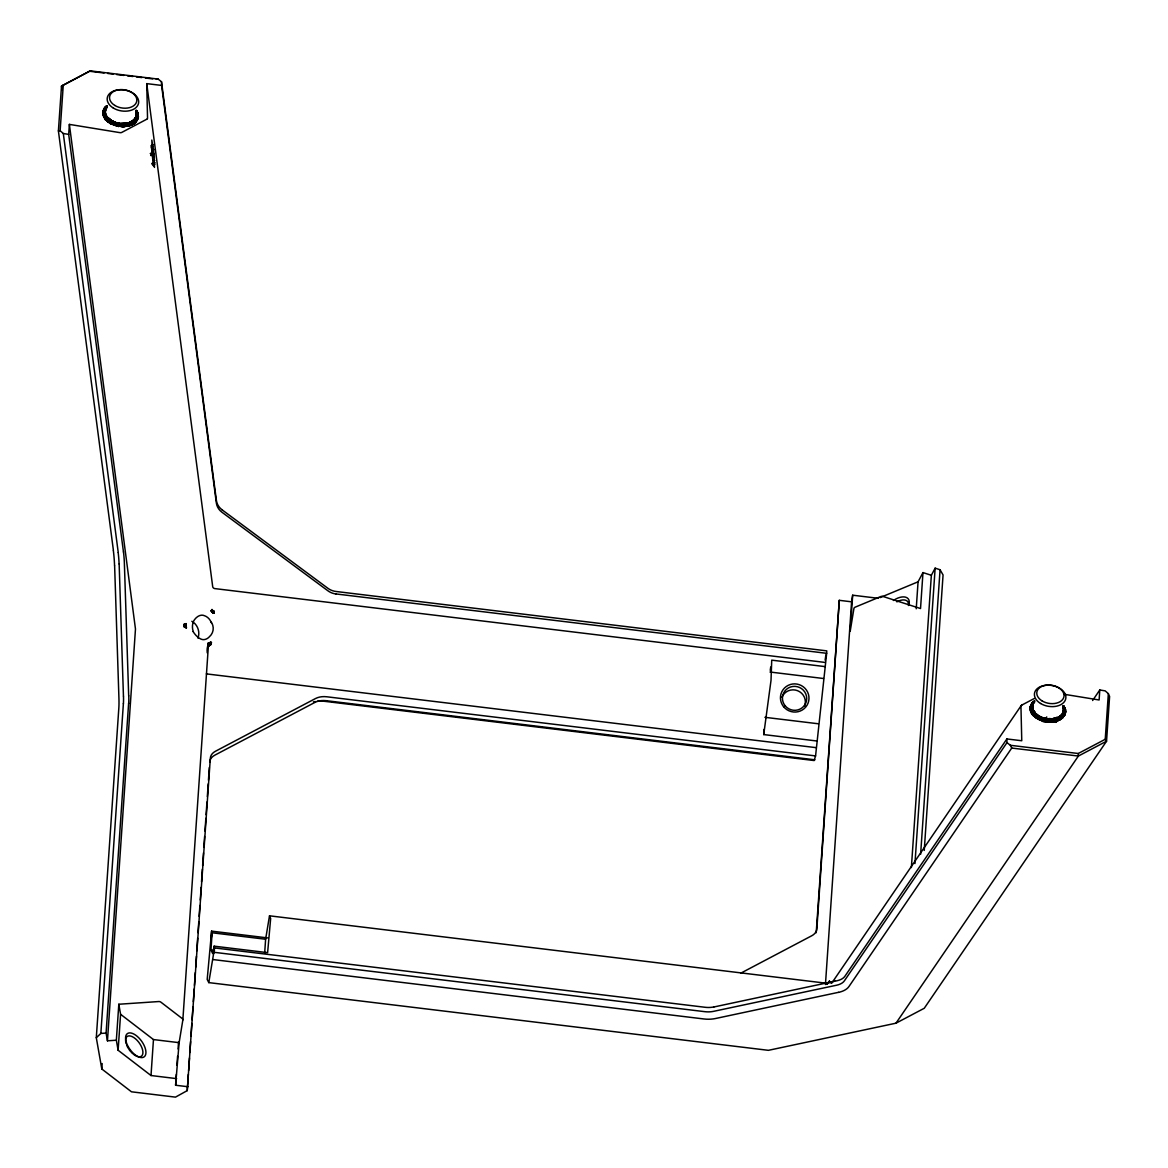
<?xml version="1.0" encoding="UTF-8"?>
<svg xmlns="http://www.w3.org/2000/svg" width="1168" height="1168" viewBox="0 0 1168 1168"><rect width="100%" height="100%" fill="white"/><g stroke="black" fill="none" stroke-linecap="round" stroke-linejoin="round"><path stroke-width="1.5" d="M185.07 627.231C183.259 623.785 185.172 628.092 186.311 627.712C183.77 627.625 182.763 624.004 185.61 623.741C185.668 622.967 186.924 628.355 185.654 627.289C181.478 625.376 189.318 628.034 184.135 626.647M1063.493 707.852C1066.72 711.473 1053.711 726.73 1064.69 715.035L1065.158 710.918L1063.552 705.822L1065.552 709.954L1063.96 709.283L1063.493 707.443L1064.851 712.874L1062.895 717.765L1056.062 721.357L1047.039 721.897L1047.389 718.919L1038.118 716.991L1031.519 711.794L1030.161 706.713L1034.016 701.413L1031.388 703.778L1030.526 709.837L1033.709 714.509L1041.506 719.444L1047.068 721.474L1051.609 721.766L1059.887 719.911L1063.201 716.656L1062.062 714.539L1056.544 718.889L1050.032 720.802L1044.134 720.787L1038.235 719.211L1039.622 716.553L1033.841 712.684L1031.432 708.523L1031.899 703.91L1034.731 700.552M106.215 107.879L106.916 106.843L103.937 110.332L103.602 116.537L107.456 121.414L113.763 124.991L122.932 126.64L122.917 123.647L129.298 123.268L134.495 121.209L138.32 117.661L138.072 113.442L136.174 110.405L137.313 115.209L136.539 119.019C131.327 125.093 140.905 119.705 136.291 117.18C135.211 110.42 138.569 111.267 137.795 117.501M103.295 114.406C103.514 118.683 109.69 124.304 112.873 123.618C113.004 122.29 114.595 120.903 114.698 122.801C111.004 129.137 100.798 113.968 105.587 108.931L104.507 111.953L104.638 117.428C105.529 124.713 109.485 114.917 109.982 120.523C105.514 125.385 101.207 109.091 106.916 106.843L103.499 111.31L103.602 116.537L105.865 114.741L105.266 112.873L102.93 114.42L103.134 111.296L107.368 106.127C100.448 110.186 104.828 114.157 107.164 106.697C102.477 108.858 106.098 109.412 104.478 116.289M106.273 107.763L106.945 106.711L104.025 111.252L103.558 115.442C106.317 121.983 115.311 126.699 122.888 126.378C127.881 127.692 140.89 119.705 129.341 123.618C126.378 125.531 119.253 120.757 119.851 126.027C113.953 126.626 107.018 118.581 105.368 114.216C101.981 118.216 102.769 109.792 105.164 108.493C109.106 102.959 99.368 115.311 104.945 111.515C103.616 127.56 141.839 131.707 135.926 111.077L136.539 116.274L132.48 121.165L133.765 123.823L125.648 125.37L118.64 124.246L111.281 120.479L109.967 122.844L105.441 116.975L105.281 110.084L105.208 114.479L106.755 118.815L110.186 122.611L115.238 125.487L116.128 122.625L113.588 121.691M128.13 123.02C129.108 125.166 127.677 127.75 126.903 124.626C130.247 121.516 142.54 119.297 136.481 110.347M112.449 124.304L121.37 126.597L121.545 123.604L129.298 123.107L133.517 121.603L136.349 117.326L135.955 111.602C139.824 115.413 136.349 118.64 136.057 111.821M207.262 652.897C205.743 640.896 215.35 640.166 208.371 646.123L182.85 1019.927M1055.346 718.466L1047.243 719.897L1038.834 718.451L1031.694 712.933L1030.161 706.713L1031.694 711.721L1037.126 716.13L1047.36 719.065L1055.346 718.466L1055.828 722.364L1057.317 721.079M1032.527 705.136L1033.096 703.778C1028.731 708.042 1038.294 713.049 1033.826 715.882C1030.541 713.663 1030.775 712.246 1033.081 710.173C1034.425 693.792 1027.358 715.59 1032.731 709.253M1063.084 705.852C1071.596 714.422 1056.952 723.97 1050.061 721.328C1049.974 716.057 1035.417 720.539 1032.337 713.925C1038.513 722.16 1057.113 724.043 1063.201 713.633C1065.128 705.706 1062.252 719.43 1058.004 719.473C1051.974 722.977 1044.265 722.364 1038.235 719.211M1054.032 717.721L1056.062 721.357L1060.602 718.919L1063.522 714.203L1063.844 709.326L1064.077 711.195L1065.683 712.057L1063.712 705.779M103.485 114.376L103.675 111.31M106.069 108.098C107.456 105.981 101.558 114.157 104.302 116.362M106.595 120.45L114.055 124.48L127.429 126.246C114.552 124.669 144.744 121.691 135.911 111.208C138.875 115.559 135.619 120.83 131.561 122.669C132.539 124.377 132.933 125.107 130.188 125.516C120.304 128.173 109.427 124.231 104.127 117.574M107.033 120.173L111.617 123.005L119.881 125.706L130.188 125.516L129.312 122.801L136.043 118.348L136.86 115.749L136.233 112.026M136.86 115.749C136.539 105.602 135.386 120.158 138.101 116.552L138.072 113.442L135.911 111.34C142.598 123.793 124.319 127.94 115.282 125.37M137.459 116.289L136.977 111.383C136.598 108.901 139.153 120.976 133.59 121.779C128.349 125.005 121.779 124.261 116.128 122.625C117.983 124.042 129.458 124.567 124.421 126.465M104.638 117.428L106.2 116.07L105.835 114.873C109.704 129.473 141.708 128.276 136.262 112.274M186.471 627.815C181.887 624.909 186.325 622.164 185.435 626.939C187.552 625.362 184.281 627.946 184.675 624.121C187.114 625.595 185.697 622.106 185.668 625.756M208.911 643.407L208.722 644.24L209.977 644.035L210.678 642.444L211.204 644.152L209.671 645.028L210.503 642.458L210.751 644.692L209.422 643.86L209.933 642.546L209.014 645.67L208.561 643.349L211.408 642.458L208.751 645.7L209.16 642.794L208.386 645.962L209.422 645.247L209.349 642.721L210.269 644.824L211.364 642.867L208.911 643.407L209.729 645.159M1055.974 721.24C1052.47 718.977 1053.463 718.889 1045.944 719.167C1039.097 718.51 1028.322 710.553 1030.614 705.735M1033.14 702.187C1034.089 700.45 1029.504 708.115 1031.651 710.567M1042.046 717.634C1040.265 720.203 1042.688 722.16 1043.214 718.685C1039.783 716.437 1033.651 714.057 1032.191 708.961C1032.892 701.486 1031.767 704.684 1032.089 710.275M1033.052 710.319L1032.162 707.896L1033.286 703.53C1027.256 709.268 1039.024 713.166 1036.396 717.167C1033.651 718.189 1035.914 715.838 1036.483 714.48M1032.381 706.45C1028.001 709.896 1033.461 708.83 1033.067 703.91M1064.413 709.662L1063.362 707.37C1071.421 717.765 1045.477 727.007 1062.062 714.539M1064.822 711.808L1063.289 706.728C1064.632 707.72 1067.07 715.196 1063.946 712.13C1063.668 712.801 1058.865 720.466 1054.281 720.773C1023.694 720.919 1065.055 726.014 1063.712 713.035C1064.121 714.991 1047.156 726.861 1045.827 719.868C1054.105 715.05 1051.2 725.24 1058.588 720.364M1063.42 706.771L1065.274 714.115L1064.763 708.859L1063.449 707.458L1064.895 707.837L1065.552 709.954M1064.676 710.743C1066.983 711.093 1063.026 718.159 1065.362 713.064M209.203 645.568L210.313 642.473L210.342 644.634M125.91 126.334L114.201 124.158L107.456 119.822L104.755 113.763L105.529 109.193L104.361 112.989L102.799 113.354L105.631 107.646M111.281 120.479L118.669 124.071L125.56 124.64L125.575 123.633L132.51 121.925L135.634 119.34L137.313 115.209L136.203 111.325L137.006 112.376M209.671 645.028L211.233 643.948L210.298 644.298L209.554 642.648L208.692 645.7L208.181 643.305L208.4 645.933L207.743 644.575L208.561 643.349L208.386 645.962L208.78 643.393L209.495 644.999M134.597 121.37L134.159 119.851L136.495 115.72M1061.376 715.283L1062.588 717.575M184.281 624.135C186.208 627.552 185.887 623.157 185.42 624.5M1063.844 709.326L1061.478 716.188M186.267 623.61C186.019 627.128 182.748 623.756 186.267 626.369M1032.497 713.852C1036.673 715.809 1042.893 720.218 1048.747 719.196C1048.733 720.437 1047.798 722.904 1050.149 722.087M121.355 125.837C125.122 125.94 133.459 125.195 133.371 120.538M1061.989 718.554C1060.369 713.546 1053.346 720.276 1051.536 721.459M136.627 115.223L136.627 114.289M211.992 609.389C211.087 611.755 213.35 609.652 213.569 612.353C212.81 613.083 212.401 607.214 211.539 611.609C214.328 615.857 214.824 609.711 212.503 610.922C214.897 609.55 211.393 614.353 213.715 611.214M105.164 111.004L105.558 115.413L107.587 119.691L104.989 114.727L105.879 108.332C104.901 111.967 101.426 109.777 105.31 107.602M317.258 701.296A26.441 17.622 9.3 0 1 325.419 701.413L814.14 760.543L815.571 755.915L826.667 653.306L826.754 650.868L336.063 591.49A15.87 14.074 1.7 0 1 327.96 588.336L222.066 509.817M1060.719 719.05L1063.771 714.466L1063.537 707.969M208.43 644.94L207.889 643.597L208.4 645.729L208.094 643.364L208.4 645.933L208.269 643.247L208.561 645.714L209.744 642.59L210.109 643.977M136.481 117.603L131.531 122.494M1042.63 720.539L1035.768 717.707C1043.082 721.839 1052.748 721.255 1059.697 716.612L1058.704 717.459L1059.77 719.795M105.135 111.135L105.193 113.135M209.306 644.181C211.904 643.072 210.97 642.166 209.481 644.546M1046.002 718.86L1044.674 718.437L1044.031 721.079L1039.578 719.853L1050.047 720.057L1057.668 717.678L1058.266 719.955M209.028 644.108C208.882 648.561 209.904 640.122 210.357 643.904M184.398 625.975C182.033 624.661 187.844 626.282 185.259 624.165C184.048 625.114 183.726 627.493 184.486 623.975M185.143 625.756C185.391 626.778 184.821 624.296 184.982 624.734C182.106 625.595 188.939 626.647 184.135 625.858M214.138 613.039C211.992 612.134 211.685 611.623 212.138 609.886C210.152 610.747 212.634 611.74 213.978 611.813C214.445 614.675 211.671 611.55 212.299 610.207C212.634 608.601 212.576 614.353 213.481 611.784M1055.901 721.109L1059.522 719.546L1063.537 715.575L1064.69 712.801L1063.449 707.458L1063.42 714.071L1060.252 718.51M104.872 113.646L105.076 111.267M136.656 115.355L136.787 114.683M113.384 550.216L58.4 130.904L61.51 86.082L90.243 70.868L158.147 79.088L161.505 81.745L216.43 500.576A15.87 14.06 2.5 0 0 222.081 509.803M123.458 551.982L68.693 134.378L63.306 133.502L60.137 130.728L63.262 85.089M68.693 134.378L69.379 124.392L119.837 132.626A2.716 1.81 9.3 0 0 120.494 132.67L120.713 132.67A2.497 1.664 9.3 0 0 121.852 132.378L146.803 119.209M815.571 755.915L326.836 696.785A15.87 10.57 9.3 0 0 315.506 698.537L215.438 751.272A15.87 10.57 9.3 0 0 210.328 758.193L187.245 1090.62L175.477 1097.132L131.473 1091.803L101.806 1068.997L96.302 1037.71L118.844 707.866A21.155 2.54 86.1 0 0 118.917 697.895L114.625 565.852M96.302 1037.71L100.857 1033.432L123.385 703.589M101.806 1068.997L102.171 1063.552M187.887 1086.722L175.594 1085.247L179.127 1042.674L182.836 1020.087A2.643 1.971 3.9 0 0 182.062 1018.423L160.907 1002.173A2.643 1.971 3.9 0 0 158.702 1001.545L118.815 1004.246L116.347 1040.206L107.456 1040.819L106.084 1033.081L128.626 703.224M107.456 1040.819L135.473 629.012L69.379 124.392M176.675 1078.633L151.008 1075.524L118.114 1050.251L120.581 1014.291L118.815 1004.246M151.008 1075.524L153.461 1039.564L120.581 1014.291M175.594 1085.247L176.339 1074.356M176.952 1065.289L177.58 1056.222M178.076 1048.966L178.558 1041.71M187.245 1090.62L188.369 1074.283M188.617 1070.647L189.479 1057.945M189.844 1052.499L190.588 1041.608M190.968 1036.162L191.829 1023.46M192.078 1019.825L192.954 1007.123M193.319 1001.677L194.195 988.975M194.443 985.339L195.304 972.637M195.684 967.192L196.428 956.3M196.793 950.854L197.669 938.152M198.034 932.706L198.779 921.815M199.144 916.369L199.889 905.477M200.268 900.032L201.13 887.33M201.509 881.884L202.371 869.182M202.619 865.546L203.495 852.844M203.86 847.399L204.604 836.507M204.984 831.061L205.845 818.359M206.094 814.724L206.955 802.022M207.335 796.576L208.196 783.874M208.444 780.239L209.32 767.537M267.72 937.919L211.612 931.13L211.043 939.393L212.123 932.779L265.618 939.247L264.669 953.059M827.557 983.704L826.535 984.011L827.455 983.806A11.3 0.803 7.1 0 0 826.068 984.055L827.586 983.383L825.937 983.135L826.535 984.011L827.586 983.383L269.516 915.814L270.655 918.501L267.618 952.65L214.124 946.168L212.707 953.555L210.955 950.037L212.123 932.779M817.22 741.038L763.726 734.57L764.076 729.401M816.213 932.75L839.296 600.323L851.589 601.812L825.44 984.522M839.296 600.323L816.855 928.852A15.87 10.57 9.3 0 1 811.731 935.772L740.716 973.207M878.336 598.308L852.669 595.198L850.216 631.158L853.91 608.572A2.643 1.971 3.9 0 1 855.18 607.156L880.745 596.556A2.643 1.971 3.9 0 1 883.052 596.483L920.53 608.543L922.983 572.583L931.349 575.284L911.376 867.576M916.223 608.791L918.063 581.81L922.983 572.583M914.953 863.575L935.145 568.159L940.065 569.75L943.058 574.948L924.238 850.421M920.618 854.29L940.065 569.75M211.612 931.13L207.189 979.441L208.78 982.609L768.413 1050.324L895.987 1023.183L924.253 1008.276L1106.549 741.213L1109.6 696.478L1108.344 693.631L1105.191 690.872L1099.789 689.981L1099.117 699.982L1064.311 694.303M895.987 1023.183L1078.371 756.046L1106.549 741.213L1105.235 739.286L1108.344 693.631M208.503 645.612L208.488 643.393L209.145 645.349M1054.076 719.035L1056.544 718.101C1050.047 721.488 1035.578 720.422 1033.709 714.509C1036.629 712.188 1030.877 709.852 1032.308 706.713M210.751 644.692L211.233 643.948L210.138 644.167M1038.498 715.926C1043.447 720.787 1052.879 720.831 1058.704 717.313M104.361 112.989L105.85 108.463M214.124 946.168L213.452 953.628L214.562 947.934L705.238 1007.298A15.856 8.731 5 0 0 713.867 1006.933M208.78 982.609L214.562 947.934M829.309 981.281L828.273 982.93L829.455 981.31M133.342 120.669C126.217 124.115 134.597 126.056 136.948 120.523C135.897 118.698 137.079 114.668 136.203 111.325L136.817 113.165L135.868 110.405L137.678 112.391M828.36 982.536L829.616 981.237L828.258 982.901M1057.361 720.787L1056.456 717.283M136.627 114.814L135.897 117.91M1062.734 717.678L1064.428 713.75L1063.814 708.421L1064.019 713.429L1061.318 717.97M136.51 112.946L136.86 114.8M118.8 123.282C120.027 128.991 140.525 125.239 135.43 118.318M1034.571 701.983L1033.68 702.902L1034.454 701.545C1030.307 701.574 1032.804 712.626 1030.03 708.801C1031.592 715.283 1038.469 718.378 1044.353 719.926M208.911 644.167C208.882 644.327 207.787 645.758 208.371 643.188M129.312 122.801L134.218 120.596M828.769 981.704L828.448 982.215M104.215 113.077L105.368 109.12L103.879 113.223L104.478 117.486L111.018 123.764L112.405 121.122L116.041 123.078L125.575 124.83L135.225 122.027M104.945 111.515L105.281 110.084M136.583 116.42L136.612 114.946M136.933 116.931L136.773 115.617M137.328 117.267L136.7 113.077M137.766 115.428L137.138 119.443L134.218 122.669M1034.673 715.269C1029.782 713.736 1032.994 698.625 1032.381 707.37M1031.271 707.618L1032.191 704.742L1032.322 710.042L1038.337 716.51M1064.077 711.195L1061.814 716.802L1058.004 719.473M137.065 115.982L137.313 115.209M770.238 670.33L770.734 666.943M825.119 660.124L825.893 654.825M104.215 112.113L104.098 115.282M208.751 643.568C207.466 646.254 208.43 643.218 207.743 644.575M118.64 126.655L119.209 123.18M212.021 609.711C211.671 609.813 212.634 612.806 212.065 609.857M265.618 939.247L269.487 915.843M763.726 734.57L771.011 680.418L771.727 660.154L825.207 666.621M851.589 601.812L852.669 595.198M1045.871 722.101L1046.718 716.889M103.894 112.23L103.748 115.398M213.905 613.025L213.919 612.105L212.007 611.842M212.153 612.222C215.175 612.251 210.722 611.492 213.919 612.105M103.529 113.311L107.266 106.624M208.678 644.926L208.211 644.882M103.164 113.354L103.353 112.318M137.766 116.435L137.225 113.354M118.289 126.086L118.537 124.786M211.788 611.959C210.824 607.039 214.664 614.996 213.102 611.375M1042.455 720.919C1050.645 722.904 1064.296 720.262 1063.829 709.589M122.932 126.64C104.288 119.866 130.933 127.589 132.553 122.085M184.486 624.135C185.405 630.866 187.917 623.683 184.602 625.201M209.437 644.838L209.933 644.838M108.259 120.8C110.376 116.318 114.449 125.867 118.64 124.246M113.194 122.961L114.479 123.487L107.587 117.413L105.558 119.574M828.36 982.916L829.149 981.383M105.441 118.333C109.193 113.851 112.201 127.137 118.377 125.648M1038.629 718.743L1031.359 713.02L1033.549 711.093M106.332 107.631L105.865 108.259M113.53 121.983L110.23 119.793L111.208 120.771M208.123 644.721L207.7 643.962L208.094 644.882M213.291 611.871C210.766 609.258 211.174 612.047 214.153 611.375M104.361 112.026L105.485 109.033M106.332 119.18L103.12 114.42C102.244 111.34 108.639 104.259 104.594 110.215M137.182 117.165L136.539 119.019M1032.746 704.64L1030.526 706.757M1063.522 712.626L1063.727 711.166M1063.625 712.903L1063.479 707.72M1064.048 712.261L1062.34 715.736M1064.69 715.035C1061.712 717.867 1065.771 709.122 1063.493 707.443M117.004 125.02L116.771 125.764M1032.366 705.925L1032.614 705.019M209.831 644.517L210.868 642.429L210.532 644.4M104.346 111.15L104.171 114.143M826.813 983.909C824.155 983.763 829.207 983.31 826.725 984.055M1035.476 714.115L1034.804 712.86M828.477 982.872L829.338 982.186L828.608 981.923M1040.016 719.211C1042.601 714.509 1031.432 715.035 1031.548 709.502M1031.694 711.721L1030.351 706.742C1032.775 700.712 1033.067 703.311 1032.162 707.896M137.313 116.201L136.203 118.625M1033.519 713.108L1034.133 711.984L1031.855 707.297M106.259 115.924L107.398 117.983M115.807 123.939L125.721 125.721L132.305 124.115L135.371 122.144L138.466 116.625L133.765 122.085M825.98 983.879L827.557 983.339M1034.089 702.406L1033.578 702.946M828.389 982.697L829.382 981.689L828.696 982.492M1032.673 704.903L1033.023 704.027M1063.683 715.692L1063.8 713.181M1064.296 708.742L1065.099 714.057L1063.201 716.656M212.357 610.572L212.24 611.39M1032.819 702.041L1030.716 706.757L1031.067 709.721M184.398 625.143C187.406 624.69 182.938 625.347 186.121 623.683M1063.479 712.057L1062.092 715.123L1056.69 719.59M104.624 111.004L105.003 109.996M1047.2 720.262L1041.695 718.919L1038.264 716.67M136.262 116.625L134.262 120.742M137.211 118.318L135.561 120.859L134.831 119.384M1031.884 704.815L1031.315 710.728L1033.111 713.473M1031.329 705.764L1033.154 703.078M1032.103 705.516L1032.6 704.552M136.043 118.348L136.291 117.18M1031.665 705.706L1032.848 703.092L1031.373 704.83L1031.11 707.662M1063.464 712.334L1062.092 715.123M1064.355 714.874L1064.019 713.429M1063.771 714.466L1064.398 711.531L1063.289 707.268M136.408 117.457L136.729 116.683L134.13 120.129M105.806 108.595L104.755 113.763M103.85 111.281L107.047 106.755M1032.468 704.625L1033.3 703.048L1032.687 703.881M212.094 610.47C212.167 611.725 214.226 611.886 212.956 610.645M105.12 109.909L105.675 108.828M102.945 111.267L103.981 109.354M104.857 112.581L105.295 114.347L105.266 112.873M1033.184 703.618L1032.162 706.961L1033.476 711.37M827.353 983.295C825.528 982.901 827.397 983.967 826.637 983.222M931.349 575.284L935.145 568.159M1038.118 716.991L1036.965 718.481L1038.337 719.108M213.496 611.2L213.014 611.506M104.653 109.369L106.799 106.828M135.415 118.45L135.897 117.486M138.058 118.669L135.561 120.859M1032.541 703.91C1027.709 707.647 1034.614 715.75 1039.564 716.845M1033.008 703.092L1031.709 706.523L1032.789 710.859M1063.537 715.575L1064.048 709.385M1064.53 714.962C1060.705 719.517 1054.529 722.174 1048.587 721.605M827.586 983.529L826.462 983.193M1063.143 715.21L1063.128 712.918L1060.573 716.407L1056.602 719.225L1047.083 721.313M105.062 113.398L105.018 112.332M103.762 110.332L104.332 109.398M210.605 643.656L211.393 642.663M136.568 117.734L134.174 120.435M136.919 118.099L135.722 119.486M137.138 119.443L138.32 117.661C134.802 124.596 125.589 126.655 118.508 124.961M212.664 610.703L213.175 610.952M137.371 118.406L135.43 120.727M827.265 984.069L825.615 983.982M105.12 109.252L105.733 108.332M831.601 983.339L1021.153 705.647M1021.796 705.092A2.613 1.752 9.3 0 0 1021.007 705.91A2.716 1.81 9.3 0 0 1020.949 706.348L1021.766 740.746L1006.889 738.95L844.814 976.39A15.87 8.789 5 0 1 836.93 980.77L713.911 1006.977M1006.889 738.95L1006.977 742.629L844.435 980.77A15.87 8.833 5.5 0 1 836.595 985.223L713.517 1011.357A15.87 8.789 5.1 0 1 704.859 1011.678L214.167 952.314M1006.977 742.629L1010.349 745.286L1011.736 748.06L848.99 986.478A21.155 11.753 5.4 0 1 838.536 992.377M1092.62 700.508L1099.789 689.981M112.537 124.188L111.106 123.662M826.9 984.113L827.47 983.514L826.112 983.529M1036.746 716.743L1034.921 714.991M114.128 124.319L109.412 121.457L106.127 116.201M103.631 109.281L106.945 106.04L104.828 107.441C107.894 105.091 104.726 106.419 106.522 106.857M1031.899 703.91L1032.527 703.048M1062.048 714.685L1062.676 714.334M1063.391 715.458L1060.15 718.349L1054.164 720.247M1064.004 715.882L1062.442 717.473M212.167 610.776L211.262 610.952L212.591 611.828M826.491 983.704L827.163 983.339L826.258 983.295M106.887 120.275L105.135 117.18L108.624 120.377L105.368 114.216M137.474 119.589L135.079 121.91M208.868 643.67L211.35 643.057L209.014 643.612M109.296 121.589L105.704 116.742L104.974 113.53M211.014 643.437L209.116 643.802M135.415 118.596L133.342 120.815M1034.162 701.472L1032.702 703.078M106.799 105.981L104.156 108.332L107.091 106.084M185.756 627.42L185.727 625.887M1032.205 702.946L1033.87 701.34M1062.048 714.831L1055.376 719.59M1061.391 715.867L1062.135 715.283M1062.252 715.59L1058.836 718.276M212.211 610.616L211.218 610.806L212.05 610.178M1060.573 716.261L1061.362 715.429M1033.884 702.289L1034.585 701.559L1033.738 702.304M106.186 117.793L106.887 118.698M1032.804 712.305L1031.475 710.655L1033.315 715.809M209.101 644.605L207.787 643.772L208.138 644.634M211.233 642.444L210.386 644.079M212.196 609.959L211.685 610.382M1061.201 717.824L1059.42 719.415M151.241 146.219L152.395 154.161L154.074 154.001L152.541 155.373L154.088 154.234L151.825 140.043L152.599 158.279L154.468 167.418L154.088 154.234M107.996 121.034L106.624 118.946M133.371 121.122L134.145 120.275M1061.551 716.349L1059.683 717.05L1060.062 718.189M1060.894 717.371L1063.902 714.582L1063.639 708.217M105.47 107.631L106.376 106.843M105.149 107.558L106.069 106.784M826.71 983.748L827.397 983.777M134.627 123.005L136.13 121.311M1058.967 718.612L1059.902 717.867M136.291 121.414L129.736 124.83L122.815 124.991M61.992 89.688L61.51 86.082L90.243 70.868M185.07 627.07L184.194 626.793M130.714 123.866L135.692 120.99M213.89 612.266C212.226 612.791 215.175 612.514 212.999 611.098M184.5 625.829C187.566 626.807 184.865 627.362 184.675 627.055M1033.446 713.181L1035.315 712.1M211.642 610.163L211.35 611.214L212.24 611.098M106.23 106.828L107.222 106.113M104.478 113.968L105.558 115.413M132.48 121.764L133.356 120.976M132.612 122.26L133.459 121.443M1059.683 716.743L1060.573 716.115M1060.675 716.889L1056.529 718.714M185.23 625.493L184.982 624.734M105.908 106.741L106.945 106.04M185.245 624.384L185.77 623.683M1059.215 719.108L1052.981 721.328M135.517 122.246L129.663 124.655M1036.79 713.969L1033.549 715.619L1032.76 713.794L1033.461 715.677M133.517 121.603L134.408 121.063M134.816 121.662L132.933 122.903M1032.176 713.984L1041.433 719.605M185.683 626.063L186.354 626.705L184.602 626.734M185.741 625.464L184.719 624.953M152.92 144.613L151.139 145.664L152.95 144.744M132.466 121.603L126.889 124.436M1059.712 717.21L1056.514 718.554M1060.851 719.167L1056.967 720.262M183.96 625.873L184.646 626.895M151.431 147.343L153.198 146.482M133.634 123.72L134.773 123.107M1021.766 705.107L1034.249 698.537M1010.349 745.286L1078.254 753.506L1105.235 739.286M134.086 122.538L131.896 123.516M131.488 121.866L128.1 123.633M130.495 123.18L131.561 122.669M1058.792 718.116L1054.062 719.181M1059.04 718.787L1054.339 720.948M132.539 124.363L133.765 123.823M880 597.622L918.063 581.81M129.429 123.969L131.736 123.18M128.524 125.37L131.152 124.655M1057.653 717.809L1055.317 718.743M1057.799 718.962L1052.777 720.087M1058.091 719.649L1044.309 720.101M130.539 123.355L126.859 124.085M151.738 149.212L153.49 148.745M827.455 983.617L826.36 983.952M1055.828 720.963L1051.638 721.912M132.67 124.465L129.998 125.268M132.086 123.823L126.932 124.801M151.928 150.555L153.65 150.03L151.913 150.409M128.115 123.166L129.327 122.669M128.115 123.808L129.327 123.443M128.232 124.509L129.473 124.144M1056.573 719.05L1054.076 719.532M1056.879 720.101L1050.076 721.503L1041.068 720.32M1054.135 720.057L1048.616 720.568M104.302 117.53L104.259 115.209M1031.14 710.786L1030.161 709.867L1030.599 710.903M184.033 626.486L185.668 626.398L184.894 626.063M128.1 123.312L120.1 123.939M128.13 123.983L122.815 124.626M185.245 623.946L185.946 623.61M838.493 992.333L715.458 1018.525A21.155 11.738 5.1 0 1 703.91 1018.963L213.218 959.585M154.074 154.001L152.395 154.161M150.438 153.621L152.22 153.344L150.409 153.431M1034.673 716.86L1045.623 720.933L1052.85 720.627M126.859 123.443L118.771 123.414M126.845 123.91L120.027 124.45M1054.062 719.357L1048.747 719.196M1054.091 719.707L1050.047 719.882M1054.237 720.598L1050.032 720.977M156.264 79.322L158.147 79.088M128.845 125.925L121.355 126.173M185.624 624.354L185.42 623.8M1051.609 721.766L1048.601 722.028M127.239 125.823L131.254 124.786M58.4 130.904L60.137 130.728M1050.032 720.612L1044.177 720.627L1038.44 718.992M125.545 124.115L117.296 123.779M1052.762 719.561L1040.411 718.408M1051.492 721.123L1052.908 720.992M1052.762 719.386L1045.973 719.006M1052.777 719.911L1045.856 719.678L1033.987 714.261L1035.841 715.823M128.334 124.874L121.428 124.582L114.8 122.333L118.756 123.574M128.159 124.158L121.501 123.896M100.857 1033.432L106.084 1033.081M152.672 156.585L154.307 156.673M184.5 626.121L185.654 627.289M1048.689 719.663L1037.637 717.765L1030.818 711.984M1051.448 719.342L1048.718 719.342M124.202 124.772L121.399 124.947M1051.448 720.758L1041.564 719.269M1064.763 708.859L1063.23 705.852M125.575 124.83L126.903 124.626M150.657 155.461L152.409 155.432L150.643 155.271M136.641 111.398L137.897 113.457M125.867 126.202L119.924 125.356M122.888 123.793L115.953 123.414L111.252 120.625M1050.047 720.057L1047.243 719.897M121.37 126.465L124.465 126.597L115.457 124.947M1048.587 720.933L1050.047 721.152M125.691 125.545L115.953 123.414M185.216 624.632L186.165 625.114L184.909 624.982M121.414 124.757L117.18 124.304M1047.141 720.802L1048.587 721.109M1065.508 710.991L1064.939 708.888M185.157 624.88L186.194 624.938L185.449 624.019M211.408 642.458L210.62 643.845M89.717 71.277L104.113 73.015M107.704 73.453L113.106 74.11M116.698 74.548L123.896 75.409M127.487 75.847L132.889 76.504M136.481 76.927L141.883 77.584M145.474 78.022L152.672 78.898M147.08 119.019A2.584 1.723 9.3 0 0 147.533 118.245L146.73 83.629L161.593 85.425L216.357 503.028A15.87 14.074 1.6 0 0 221.993 512.27L327.887 590.774A15.856 14.089 1.4 0 0 335.975 593.972M335.99 593.943L826.667 653.306M825.338 662.46L214.97 588.614A2.643 2.365 1.4 0 1 214.124 588.395A2.643 2.365 0.4 0 1 212.707 586.745L146.73 83.629M769.989 672.023L823.484 678.506M764.909 717.313L818.388 723.78M1011.736 748.06L1078.371 756.046L1078.254 753.506M206.342 673.878L816.14 747.651M814.928 759.813L326.208 700.683A15.87 10.57 9.3 0 0 314.864 702.435L214.81 755.17A15.87 10.57 9.3 0 0 209.685 762.091M210.955 950.037L214.518 950.475M153.461 1039.564L179.127 1042.674M184.851 626.296L186.267 626.939L184.69 626.077M826.083 983.339L827.543 983.31M118.698 123.896L120.07 124.1M118.61 124.421L120.012 124.626M1045.667 720.758L1047.127 720.977M1047.054 721.62L1041.287 719.911M1044.645 718.568L1040.659 717.736M1045.944 719.167L1034.337 713.852M1045.915 719.327L1043.258 718.524M1045.827 719.868L1041.812 718.583M1064.442 708.786L1063.172 706.669M117.253 123.954L112.186 121.881M118.479 125.137L108.507 120.523L115.647 124.465M185.435 626.939L186.179 627.508M1064.982 710.874L1065.333 711.998M1041.754 718.758L1043.082 719.196M114.771 122.479L116.099 122.771M115.997 123.239L109.135 119.472L112.113 122.041M113.836 124.874L115.34 125.239M1043.214 718.685L1039.52 716.991M118.435 125.312L114.42 123.662M154.702 162.498L153.11 161.899L154.702 162.629M116.902 125.341L114.201 124.158M113.267 122.786L115.866 123.764L107.587 117.413M1042.002 717.926L1039.593 716.699M1041.214 720.057L1033.665 715.955L1036.016 717.517M1038.834 718.451L1035.082 716.597M115.749 124.115L117.092 124.669M151.928 163.33L153.563 164.016M185.099 626.398L186.486 627.566L185.624 626.982M114.055 124.48L115.398 125.093M1040.615 717.897L1038.381 716.364M1037.739 717.619L1034.395 715.517M1039.184 717.809L1040.338 718.568M1038.921 718.291L1040.192 718.904M1036.045 715.517L1037.126 716.13M213.437 611.302L214.27 611.623L212.372 611.755M185.624 624.106L186.252 624.573L185.449 624.252M1035.476 716.232L1039.111 717.97L1037.038 716.291M1036.396 717.167L1034.118 715.721M112.8 123.779L108.624 120.377M1038.44 716.203L1035.52 713.969M1038.191 716.831L1033.154 711.925M113.121 123.136L109.004 119.778L105.865 114.741M212.109 611.682L211.539 610.265M110.084 122.728L111.208 123.545M109.821 120.844L107.12 118.421L105.485 113.938L106.04 116.347M108.376 118.245L110.201 119.924M107.923 119.267L110.624 122.027M107.587 121.341L108.668 122.173M110.055 120.377L111.048 121.238M185.405 624.632L186.062 625.522M1036.22 715.21L1034.541 713.575M108.259 118.669L109.004 119.778M109.223 119.18L110.157 120.07M1034.001 712.407L1034.746 713.137M109.734 121.005L107.31 118.129M108.726 120.231L109.631 121.151M1033.257 714.801L1034.264 715.619M107.514 117.691L108.186 118.829M1033.403 713.225L1032.016 711.56L1034.118 714.13M1031.432 707.545L1033.928 712.553M1063.391 705.837L1064.895 707.837L1064.194 706.815M1064.077 710.246L1063.581 708.1M1033.753 712.83L1034.439 713.721M1034.235 713.998L1032.205 710.159M1032.979 713.575L1033.709 714.509M1033.096 714.889L1030.424 710.918L1031.694 712.933M106.901 116.552L107.456 117.837M106.04 117.91L106.755 118.815M1030.789 710.874L1032.03 712.801M1063.873 706.83L1065.114 708.888M211.028 622.179L211.554 622.953M1033.519 711.224L1034.06 712.261M1032.658 713.765L1031.344 711.867M136.422 112.77L135.999 111.719M1064.033 706.83L1064.544 707.852M1032.687 710.991L1033.257 711.779M135.838 111.164L138.116 115.53M105.719 115.15L106.711 117.107M104.799 116.114L105.295 117.077M1064.033 708.596L1063.552 707.545L1065.012 712.947M105.938 116.479L106.419 117.53M105.281 118.406L104.507 112.902M105.908 118.026L105.091 115.909M1034.717 714.831L1033.899 712.845L1034.585 714.904M105.47 115.544L105.835 116.61M1030.935 708.713L1031.227 709.662M1031.855 708.246L1032.089 709.093M1063.741 708.786L1063.931 710.932M1032.497 708.304L1032.702 709.385M137.722 113.442L137.985 114.479M105.105 114.595L105.354 115.676M104.726 114.946L104.945 116.012M1030.585 707.764L1030.76 708.757M105.237 113.004L105.427 114.084M116.347 1040.206L118.114 1050.251M63.306 133.502L118.216 552.333M1064.282 709.575L1064.53 710.655M137.488 114.362L137.605 115.369M128.684 695.763L124.392 563.706A15.87 1.942 86.2 0 0 123.472 551.909M119.151 564.056L123.443 696.113M161.505 81.745L161.593 85.425M193.319 621.595A11.344 7.855 -68.2 0 1 204.502 615.726A12.235 9.957 81.6 0 1 211.145 622.121M118.172 552.625A15.87 1.825 86 0 1 119.092 563.91M113.34 550.464A21.155 2.482 86 0 1 114.566 565.735M128.772 695.909A15.856 1.986 86 0 1 128.67 703.472M123.487 696.172A15.87 1.942 86.1 0 1 123.399 703.691M193.231 631.567A12.235 9.957 81.6 0 1 193.392 621.653M193.129 631.581A11.3 5.636 54.2 0 0 203.787 639.655A12.103 9.84 81.3 0 0 209.408 636.735A11.33 11.125 21.5 0 0 211.729 622.851M191.829 621.288A12.162 10.045 71.8 0 1 197.947 638.137M126.173 1043.754A12.162 6.059 54.1 0 1 132.305 1036.688A12.162 6.059 54.1 0 1 142.89 1051.74A12.162 6.059 54.1 0 1 133.692 1054.456M132.948 1053.857A12.162 6.059 54.1 0 1 131.473 1052.47M130.772 1051.711A12.162 6.059 54.1 0 1 128.845 1049.185M128.261 1048.295A12.162 6.059 54.1 0 1 126.845 1045.564M781.918 697.325A12.162 11.957 21.3 0 1 797.627 690.711A12.162 11.957 21.3 0 1 804.533 706.304M313.374 701.895A26.441 17.622 9.3 0 1 315.287 701.545M834.317 980.93A11.33 6.278 -38 0 1 834.828 980.405M830.214 982.974A12.103 1.037 -24.5 0 1 834.244 980.916M893.418 600.469A14.323 7.957 -38 0 1 905.769 597.213A14.323 7.957 -38 0 1 908.689 605.228M896.834 601.856A12.162 6.76 -38 0 1 908.441 605.491M213.759 612.236L213.335 613.083L213.759 612.236M1056.719 717.721L1055.303 719.415L1056.719 717.721M1034.381 702.143L1033.782 702.815L1034.483 702.07M1057.025 718.378L1055.58 720.028L1057.025 718.378M153.577 149.387L151.869 150.103L153.577 149.387M154.585 160.425L152.964 159.855L154.585 160.425M154.745 164.075L153.169 163.228L154.745 164.075M153.738 164.951L152.103 164.075L153.869 166.338L153.738 164.951M114.858 105.47A13.753 9.169 9.3 0 0 136.714 101.339A13.753 9.169 9.3 0 0 117.983 89.892A13.753 9.169 9.3 0 0 114.858 105.47M113.311 108.025A15.87 10.57 9.3 0 0 138.539 103.28A15.87 10.57 9.3 0 0 116.931 90.067A15.87 10.57 9.3 0 0 113.311 108.025M783.567 706.655A14.323 14.074 21.3 0 0 808.022 703.253A14.323 14.074 21.3 0 0 792.561 684.01A14.323 14.074 21.3 0 0 783.567 706.655M126.275 1042.221A14.323 7.125 54.2 0 0 143.722 1057.128A14.323 7.125 54.2 0 0 137.298 1036.425A14.323 7.125 54.2 0 0 126.275 1042.221M785.1 705.72A12.162 11.943 21.2 0 0 805.876 702.829A12.162 11.943 21.2 0 0 792.736 686.477A12.162 11.943 21.2 0 0 785.1 705.72M1042.075 700.902A13.753 9.169 9.3 0 0 1063.931 696.785A13.753 9.169 9.3 0 0 1045.214 685.339A13.753 9.169 9.3 0 0 1042.075 700.902M1040.542 703.472A15.87 10.57 9.3 0 0 1065.756 698.712A15.87 10.57 9.3 0 0 1044.163 685.514A15.87 10.57 9.3 0 0 1040.542 703.472"/></g></svg>
